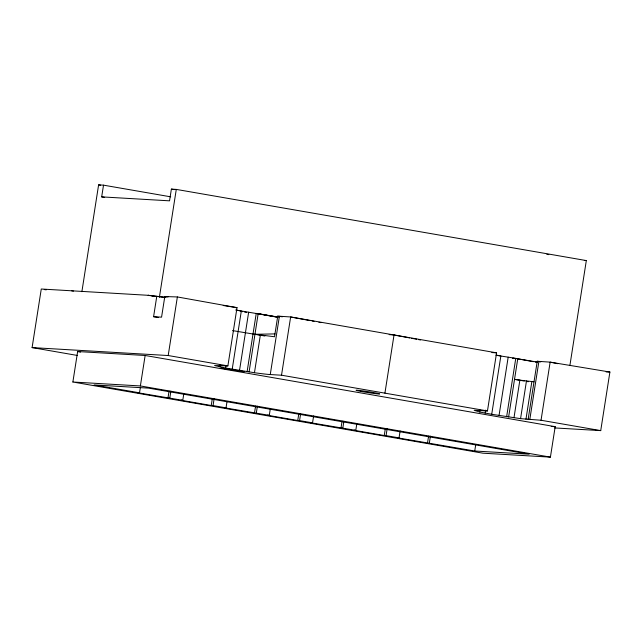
<?xml version="1.0" encoding="UTF-8"?>
<svg xmlns="http://www.w3.org/2000/svg" width="642" height="642" viewBox="0 0 642 642"><rect width="100%" height="100%" fill="white"/><g stroke="black" fill="none" stroke-linecap="round" stroke-linejoin="round"><path stroke-width="0.96" d="M277.785 317.028L258.172 313.649L249.088 371.943M77.417 355.459L32.1 347.595L41.273 289.012L148.15 295.304L165.283 297.342M81.887 291.677L98.611 184.872L103.514 185.161L170.7 196.821M104.646 197.391L101.677 196.877L103.514 185.161M72.875 382.014L77.642 351.543L145.148 355.483L555.186 426.665L550.411 457.128L482.912 453.188L72.875 382.014L140.373 385.946L550.411 457.128M140.373 385.946L145.148 355.483M569.903 365.426L586.323 260.58L176.285 189.406L171.382 189.117L169.544 200.834L101.677 196.877M183.853 393.458L182.777 400.335L137.709 392.719L139.523 392.824L140.293 387.912M158.494 317.549L153.59 316.699L156.817 296.074M159.393 297.254L176.285 189.406M232.476 330.582L253.012 334.009L274.511 336.761L277.753 316.113L290.641 316.963L496.563 352.835L487.463 410.944L281.517 375.209L270.266 374.551A29.436 1.18 8.9 0 1 254.457 372.721L225.647 368.059L214.605 365.531L227.886 365.892L237.01 307.654L177.369 296.949L164.801 296.54L161.567 317.164L153.59 316.699M32.1 347.595L168.196 355.532L177.369 296.949M167.987 397.976L169.063 391.098M169.801 398.08L170.876 391.203M182.777 400.335L180.964 400.231L211.242 405.487L212.317 398.61M211.242 405.487L213.056 405.592L214.131 398.714M219.283 366.767L219.596 364.784M220.302 366.999L220.607 365.017M225.647 368.059L225.952 366.076M270.362 408.472L269.287 415.35L224.218 407.734L226.032 407.847L226.955 401.948M232.203 369.238L241.32 311.001L235.702 309.99M239.522 370.466L248.647 312.229L236.425 310.182M247.114 371.654L256.238 313.416L258.172 313.649M254.457 372.721L260.355 335.076M254.497 412.991L255.572 406.113M256.31 413.103L257.386 406.217M270.266 374.551L279.39 316.313L282.328 316.819M281.517 375.209L290.641 316.963L310.15 320.615M269.287 415.35L267.473 415.246L297.744 420.502L298.827 413.625M297.744 420.502L299.565 420.606L300.641 413.729M356.711 424.474L355.788 430.365L310.72 422.757L312.534 422.861L313.617 415.984M340.998 428.013L342.074 421.128M342.812 428.118L343.895 421.24M384.919 393.153L394.027 334.972L409.724 337.933M355.788 430.365L353.975 430.26L384.253 435.517L385.328 428.639M384.253 435.517L386.067 435.621L387.142 428.744M139.523 392.824L94.109 384.943L148.551 388.121L529.177 454.191L474.735 451.013L397.229 437.772L399.043 437.876L400.118 430.999M427.508 443.028L428.583 436.151M429.321 443.132L430.405 436.199M528.117 419.451L537.234 361.261L550.138 362.136L609.9 372.031L600.727 430.613L541.037 420.253L520.566 418.648L491.716 414.283L479.815 412.044L480.128 410.061M474.735 451.013L475.666 445.075M485.159 413.103L485.625 410.134M491.716 414.283L500.856 355.941L496.17 355.098M499.043 415.51L508.175 357.169L496.073 355.267M506.634 416.698L515.767 358.356L508.175 357.169M508.616 416.987L517.757 358.806L512.838 358.172M513.977 417.773L519.868 380.128L534.016 381.813M520.566 418.648L526.464 381.003M525.958 419.266L531.857 381.629M529.786 419.595L538.887 361.486L540.845 361.823M541.037 420.253L550.138 362.136L557.89 363.677M274.993 333.896L254.978 334.297L264.849 336.007M606.128 371.943L609.9 372.031M584.356 260.467L586.323 260.58M162.298 297.423L164.232 297.543M234.194 307.494L237.01 307.654L223.215 305.512M491.852 352.554L496.563 352.835M487.463 410.944L474.157 410.278L479.815 412.044M551.213 426.432L555.186 426.665M554.696 427.933L600.727 430.613M389.156 334.618L394.027 334.972M512.846 358.316L514.812 358.509M155.749 296.243L148.15 295.304L150.019 295.633M157.651 296.476L165.251 297.415M519.868 380.128L514.507 379.35L524.321 381.051M166.069 296.636L168.035 296.949M248.647 312.229L277.986 317.148M537.234 362.064L517.757 358.806L533.358 361.703M171.382 189.117L174.343 189.631M546.84 254.296L548.814 254.633M98.611 184.872L100.593 185.217M537.234 361.261L540.187 361.775M151.897 295.954L153.767 296.283M240.598 311.362L242.572 311.699M244.538 312.044L246.504 312.381M71.575 290.778L73.453 291.107M44.226 289.526L46.2 289.863M526.279 381.388L528.246 381.733M168.196 355.532L227.886 365.892M77.642 351.543L80.603 352.065M213.056 405.592L226.032 407.847M299.565 420.606L312.534 422.861M386.067 435.621L399.043 437.876M164.801 296.54L166.76 296.877M256.238 313.416L277.914 317.333M535.308 362.064L537.258 362.425M312.1 320.984L314.05 321.345M318.93 322.26L320.88 322.621M411.691 338.302L416.594 339.225M418.552 339.602L420.518 339.971M277.753 316.113L279.615 316.851M223.071 368.331L222.365 368.364L244.329 371.686L221.265 367.97L223.071 368.331M360.772 391.371A11.869 0.473 8.9 0 0 379.566 393.995A11.869 0.473 8.9 0 0 363.508 390.97A11.869 0.473 8.9 0 0 360.772 391.371"/></g></svg>
